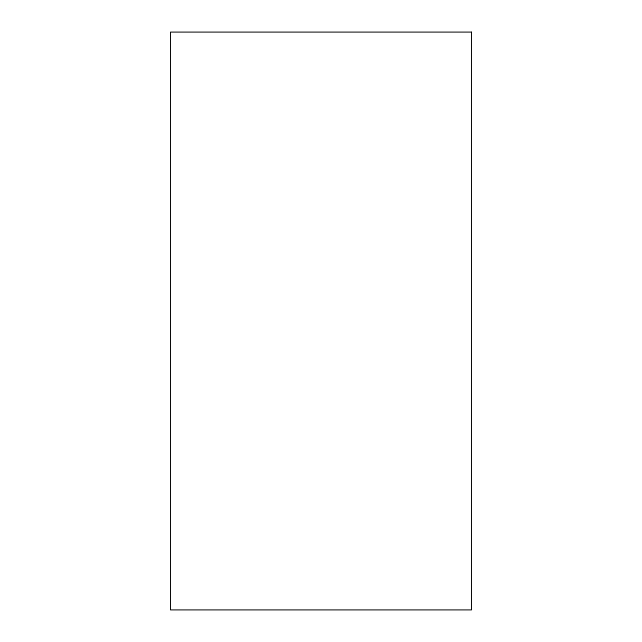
<?xml version="1.0" encoding="UTF-8"?>
<svg xmlns="http://www.w3.org/2000/svg" width="642" height="642" viewBox="0 0 642 642"><rect width="100%" height="100%" fill="white"/><g stroke="black" fill="none" stroke-linecap="round" stroke-linejoin="round"><path stroke-width="0.96" d="M471.517 32.1L170.483 32.1L170.483 609.9L471.517 609.9L471.517 32.1"/></g></svg>
